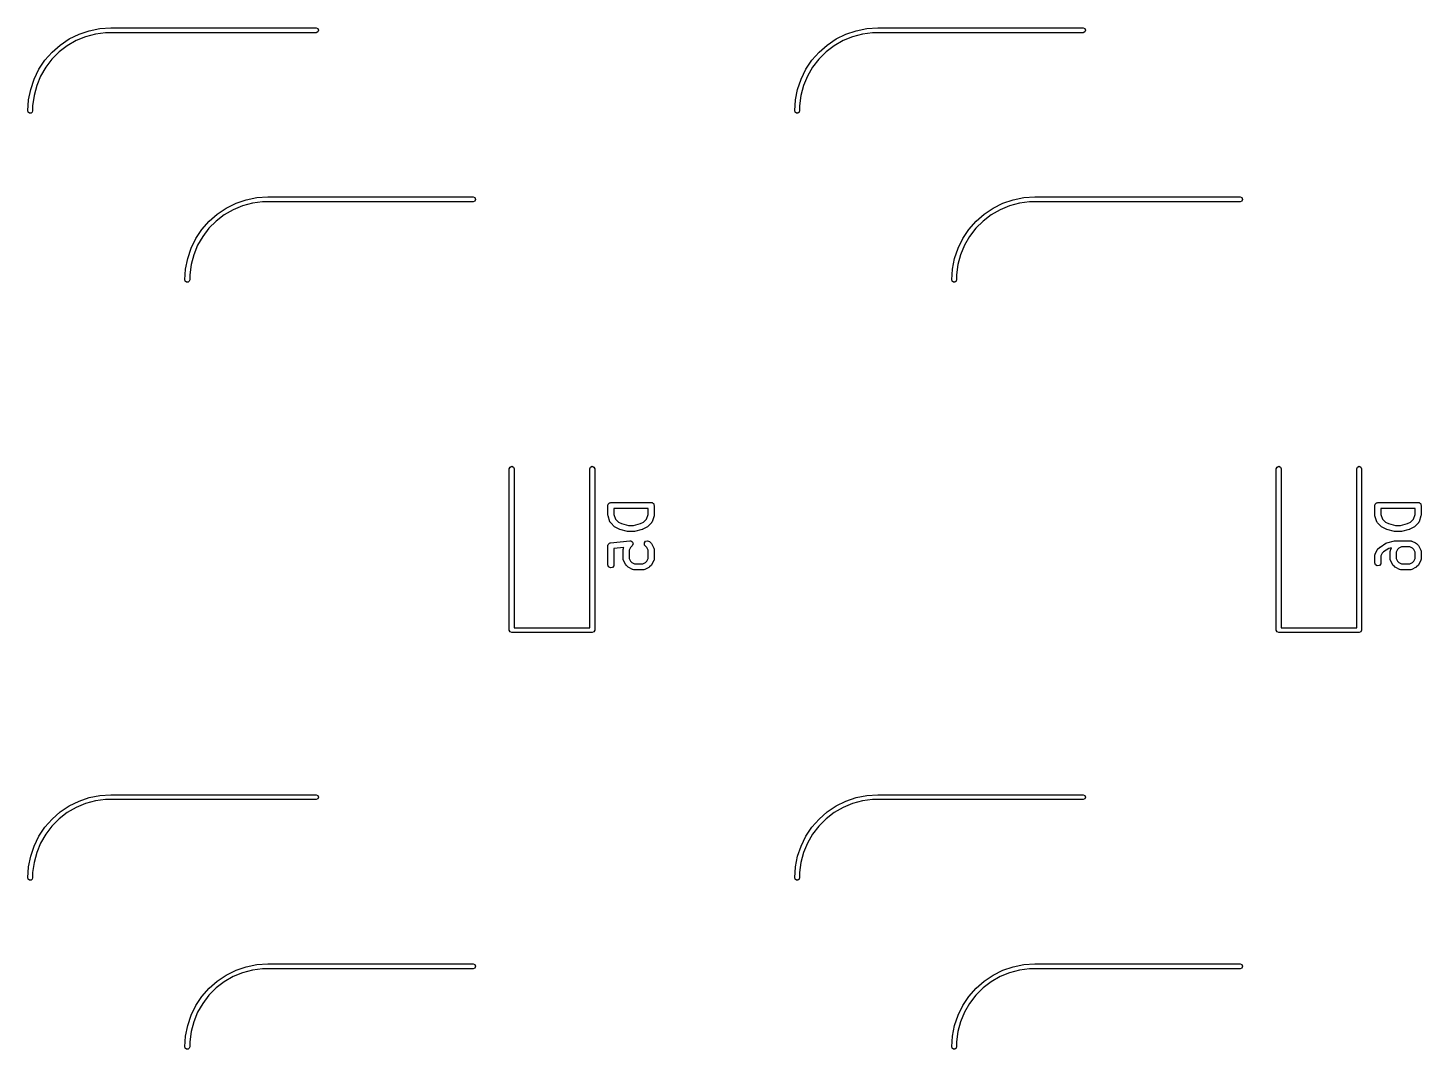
# Model space of a CAD drawing. Extents: x 54 to 195, y -146 to -31.
# Drawn here: x 160.53 to 195.13, y -56.51 to -31.14 of the extents above; entities that cross this region are included whole.
import ezdxf

# ---------------------------------------------------------------- set-up
doc = ezdxf.new("R2010")
doc.units = 0
doc.layers.add('BLACK', color=7, linetype='CONTINUOUS')

msp = doc.modelspace()

# ---------------------------------------------------------------- linework, layer by layer
at = {"layer": 'BLACK', "linetype": 'CONTINUOUS'}
for p, q in [((162.319, -31.1576), (162.588, -31.14)), ((162.588, -31.14), (167.688, -31.14)), ((167.688, -31.14), (167.73, -31.1576)), ((181.369, -31.1576), (181.637, -31.14)), ((181.637, -31.14), (186.737, -31.14)), ((186.737, -31.14), (186.78, -31.1576)), ((161.333, -31.5657), (161.558, -31.416)), ((161.728, -31.4563), (161.507, -31.5835)), ((161.558, -31.416), (161.799, -31.2968)), ((161.963, -31.359), (161.728, -31.4563)), ((161.799, -31.2968), (162.054, -31.2102)), ((162.208, -31.2932), (161.963, -31.359)), ((162.054, -31.2102), (162.319, -31.1576)), ((162.46, -31.26), (162.208, -31.2932)), ((162.588, -31.26), (162.46, -31.26)), ((167.688, -31.26), (162.588, -31.26)), ((167.73, -31.2424), (167.688, -31.26)), ((167.73, -31.1576), (167.748, -31.2)), ((167.748, -31.2), (167.73, -31.2424)), ((180.383, -31.5657), (180.607, -31.416)), ((180.778, -31.4563), (180.557, -31.5835)), ((180.607, -31.416), (180.849, -31.2968)), ((181.013, -31.359), (180.778, -31.4563)), ((180.849, -31.2968), (181.104, -31.2102)), ((181.258, -31.2932), (181.013, -31.359)), ((181.104, -31.2102), (181.369, -31.1576)), ((181.51, -31.26), (181.258, -31.2932)), ((181.637, -31.26), (181.51, -31.26)), ((186.737, -31.26), (181.637, -31.26)), ((186.78, -31.2424), (186.737, -31.26)), ((186.78, -31.1576), (186.797, -31.2)), ((186.797, -31.2), (186.78, -31.2424)), ((160.953, -31.946), (161.131, -31.7434)), ((161.306, -31.7383), (161.126, -31.9181)), ((161.131, -31.7434), (161.333, -31.5657)), ((161.507, -31.5835), (161.306, -31.7383)), ((180.003, -31.946), (180.181, -31.7434)), ((180.356, -31.7383), (180.176, -31.9181)), ((180.181, -31.7434), (180.383, -31.5657)), ((180.557, -31.5835), (180.356, -31.7383)), ((160.684, -32.4117), (160.803, -32.17)), ((160.803, -32.17), (160.953, -31.946)), ((160.971, -32.1199), (160.844, -32.3401)), ((161.126, -31.9181), (160.971, -32.1199)), ((179.734, -32.4117), (179.853, -32.17)), ((179.853, -32.17), (180.003, -31.946)), ((180.021, -32.1199), (179.894, -32.3401)), ((180.176, -31.9181), (180.021, -32.1199)), ((160.598, -32.6668), (160.684, -32.4117)), ((160.844, -32.3401), (160.747, -32.5751)), ((179.648, -32.6668), (179.734, -32.4117)), ((179.894, -32.3401), (179.797, -32.5751)), ((160.545, -32.9311), (160.598, -32.6668)), ((160.681, -32.8207), (160.647, -33.0728)), ((160.747, -32.5751), (160.681, -32.8207)), ((179.595, -32.9311), (179.648, -32.6668)), ((179.731, -32.8207), (179.697, -33.0728)), ((179.797, -32.5751), (179.731, -32.8207)), ((160.528, -33.2), (160.545, -32.9311)), ((160.539, -33.2353), (160.528, -33.2)), ((160.647, -33.2), (160.636, -33.2353)), ((160.647, -33.0728), (160.647, -33.2)), ((179.577, -33.2), (179.595, -32.9311)), ((179.589, -33.2353), (179.577, -33.2)), ((179.697, -33.2), (179.686, -33.2353)), ((179.697, -33.0728), (179.697, -33.2)), ((160.569, -33.2571), (160.539, -33.2353)), ((160.606, -33.2571), (160.569, -33.2571)), ((160.636, -33.2353), (160.606, -33.2571)), ((179.619, -33.2571), (179.589, -33.2353)), ((179.656, -33.2571), (179.619, -33.2571)), ((179.686, -33.2353), (179.656, -33.2571)), ((165.233, -35.7657), (165.457, -35.616)), ((165.457, -35.616), (165.699, -35.4968)), ((165.863, -35.559), (165.628, -35.6563)), ((165.699, -35.4968), (165.954, -35.4102)), ((166.108, -35.4932), (165.863, -35.559)), ((165.954, -35.4102), (166.219, -35.3576)), ((166.36, -35.46), (166.108, -35.4932)), ((166.219, -35.3576), (166.487, -35.34)), ((166.487, -35.46), (166.36, -35.46)), ((166.487, -35.34), (171.588, -35.34)), ((171.588, -35.46), (166.487, -35.46)), ((171.588, -35.34), (171.63, -35.3576)), ((171.63, -35.4424), (171.588, -35.46)), ((171.63, -35.3576), (171.647, -35.4)), ((171.647, -35.4), (171.63, -35.4424)), ((184.283, -35.7657), (184.507, -35.616)), ((184.507, -35.616), (184.749, -35.4968)), ((184.913, -35.559), (184.678, -35.6563)), ((184.749, -35.4968), (185.004, -35.4102)), ((185.158, -35.4932), (184.913, -35.559)), ((185.004, -35.4102), (185.269, -35.3576)), ((185.41, -35.46), (185.158, -35.4932)), ((185.269, -35.3576), (185.537, -35.34)), ((185.537, -35.46), (185.41, -35.46)), ((185.537, -35.34), (190.637, -35.34)), ((190.637, -35.46), (185.537, -35.46)), ((190.637, -35.34), (190.68, -35.3576)), ((190.68, -35.4424), (190.637, -35.46)), ((190.68, -35.3576), (190.697, -35.4)), ((190.697, -35.4), (190.68, -35.4424)), ((164.853, -36.146), (165.031, -35.9434)), ((165.206, -35.9383), (165.026, -36.1181)), ((165.031, -35.9434), (165.233, -35.7657)), ((165.407, -35.7835), (165.206, -35.9383)), ((165.628, -35.6563), (165.407, -35.7835)), ((183.903, -36.146), (184.081, -35.9434)), ((184.256, -35.9383), (184.076, -36.1181)), ((184.081, -35.9434), (184.283, -35.7657)), ((184.457, -35.7835), (184.256, -35.9383)), ((184.678, -35.6563), (184.457, -35.7835)), ((164.703, -36.37), (164.853, -36.146)), ((164.871, -36.3199), (164.744, -36.5401)), ((165.026, -36.1181), (164.871, -36.3199)), ((183.753, -36.37), (183.903, -36.146)), ((183.921, -36.3199), (183.794, -36.5401)), ((184.076, -36.1181), (183.921, -36.3199)), ((164.498, -36.8668), (164.584, -36.6117)), ((164.584, -36.6117), (164.703, -36.37)), ((164.744, -36.5401), (164.647, -36.7751)), ((183.548, -36.8668), (183.634, -36.6117)), ((183.634, -36.6117), (183.753, -36.37)), ((183.794, -36.5401), (183.697, -36.7751)), ((164.445, -37.1311), (164.498, -36.8668)), ((164.581, -37.0207), (164.547, -37.2728)), ((164.647, -36.7751), (164.581, -37.0207)), ((183.495, -37.1311), (183.548, -36.8668)), ((183.631, -37.0207), (183.597, -37.2728)), ((183.697, -36.7751), (183.631, -37.0207)), ((164.427, -37.4), (164.445, -37.1311)), ((164.547, -37.2728), (164.547, -37.4)), ((183.477, -37.4), (183.495, -37.1311)), ((183.597, -37.2728), (183.597, -37.4)), ((164.439, -37.4353), (164.427, -37.4)), ((164.469, -37.4571), (164.439, -37.4353)), ((164.506, -37.4571), (164.469, -37.4571)), ((164.536, -37.4353), (164.506, -37.4571)), ((164.547, -37.4), (164.536, -37.4353)), ((183.489, -37.4353), (183.477, -37.4)), ((183.519, -37.4571), (183.489, -37.4353)), ((183.556, -37.4571), (183.519, -37.4571)), ((183.586, -37.4353), (183.556, -37.4571)), ((183.597, -37.4), (183.586, -37.4353)), ((172.487, -42.09), (172.505, -42.0476)), ((172.487, -46.1), (172.487, -42.09)), ((172.505, -42.0476), (172.547, -42.03)), ((172.547, -42.03), (172.59, -42.0476)), ((172.59, -42.0476), (172.607, -42.09)), ((172.607, -42.09), (172.607, -46.04)), ((174.487, -42.09), (174.505, -42.0476)), ((174.487, -46.04), (174.487, -42.09)), ((174.505, -42.0476), (174.547, -42.03)), ((174.547, -42.03), (174.59, -42.0476)), ((174.59, -42.0476), (174.607, -42.09)), ((174.607, -42.09), (174.607, -46.1)), ((191.537, -42.09), (191.555, -42.0476)), ((191.537, -46.1), (191.537, -42.09)), ((191.555, -42.0476), (191.597, -42.03)), ((191.597, -42.03), (191.64, -42.0476)), ((191.64, -42.0476), (191.657, -42.09)), ((191.657, -42.09), (191.657, -46.04)), ((193.537, -42.09), (193.555, -42.0476)), ((193.537, -46.04), (193.537, -42.09)), ((193.555, -42.0476), (193.597, -42.03)), ((193.597, -42.03), (193.64, -42.0476)), ((193.64, -42.0476), (193.657, -42.09)), ((193.657, -42.09), (193.657, -46.1)), ((174.935, -43.0019), (174.937, -42.9922)), ((174.935, -43.24), (174.935, -43.0019)), ((174.936, -43.2415), (174.935, -43.24)), ((174.936, -42.9889), (174.938, -42.986)), ((174.937, -42.9922), (174.936, -42.9889)), ((174.939, -43.2637), (174.936, -43.2415)), ((174.938, -42.986), (174.94, -42.9763)), ((174.94, -42.9763), (174.952, -42.9613)), ((174.952, -42.9613), (174.962, -42.9445)), ((174.962, -42.9445), (174.968, -42.9421)), ((174.968, -42.9421), (174.973, -42.937)), ((174.973, -42.937), (174.992, -42.9336)), ((174.992, -42.9336), (175.01, -42.9269)), ((175.01, -42.9269), (176.01, -42.9269)), ((175.935, -43.0769), (175.085, -43.0769)), ((175.085, -43.0769), (175.085, -43.2278)), ((175.085, -43.2278), (175.123, -43.3423)), ((175.897, -43.3423), (175.935, -43.2278)), ((175.935, -43.2278), (175.935, -43.0769)), ((176.01, -42.9269), (176.02, -42.9286)), ((176.02, -42.9286), (176.023, -42.928)), ((176.023, -42.928), (176.026, -42.9297)), ((176.026, -42.9297), (176.036, -42.9314)), ((176.036, -42.9314), (176.051, -42.944)), ((176.051, -42.944), (176.068, -42.9537)), ((176.068, -42.9537), (176.07, -42.9601)), ((176.07, -42.9601), (176.075, -42.9644)), ((176.075, -42.9644), (176.078, -42.9836)), ((176.078, -42.9836), (176.085, -43.0019)), ((176.085, -43.24), (176.081, -43.2621)), ((176.085, -43.0019), (176.085, -43.24)), ((193.985, -43.0019), (193.987, -42.9922)), ((193.985, -43.24), (193.985, -43.0019)), ((193.986, -43.2415), (193.985, -43.24)), ((193.986, -42.9889), (193.988, -42.986)), ((193.987, -42.9922), (193.986, -42.9889)), ((193.989, -43.2637), (193.986, -43.2415)), ((193.988, -42.986), (193.99, -42.9763)), ((193.99, -42.9763), (194.002, -42.9613)), ((194.002, -42.9613), (194.012, -42.9445)), ((194.012, -42.9445), (194.018, -42.9421)), ((194.018, -42.9421), (194.023, -42.937)), ((194.023, -42.937), (194.042, -42.9336)), ((194.042, -42.9336), (194.06, -42.9269)), ((194.06, -42.9269), (195.06, -42.9269)), ((194.985, -43.0769), (194.135, -43.0769)), ((194.135, -43.0769), (194.135, -43.2278)), ((194.135, -43.2278), (194.173, -43.3423)), ((194.947, -43.3423), (194.985, -43.2278)), ((194.985, -43.2278), (194.985, -43.0769)), ((195.06, -42.9269), (195.07, -42.9286)), ((195.07, -42.9286), (195.073, -42.928)), ((195.073, -42.928), (195.076, -42.9297)), ((195.076, -42.9297), (195.086, -42.9314)), ((195.086, -42.9314), (195.101, -42.944)), ((195.101, -42.944), (195.118, -42.9537)), ((195.118, -42.9537), (195.12, -42.9601)), ((195.12, -42.9601), (195.125, -42.9644)), ((195.125, -42.9644), (195.128, -42.9836)), ((195.128, -42.9836), (195.135, -43.0019)), ((195.135, -43.24), (195.131, -43.2621)), ((195.135, -43.0019), (195.135, -43.24)), ((174.987, -43.4066), (174.939, -43.2637)), ((174.989, -43.4101), (174.987, -43.4066)), ((174.99, -43.4146), (174.989, -43.4101)), ((175.005, -43.4359), (174.99, -43.4146)), ((175.1, -43.5311), (175.005, -43.4359)), ((175.101, -43.5318), (175.1, -43.5311)), ((175.119, -43.5452), (175.101, -43.5318)), ((175.215, -43.5928), (175.119, -43.5452)), ((175.123, -43.3423), (175.197, -43.4165)), ((175.197, -43.4165), (175.274, -43.4549)), ((175.218, -43.5932), (175.215, -43.5928)), ((175.23, -43.5985), (175.218, -43.5932)), ((175.421, -43.6461), (175.23, -43.5985)), ((175.274, -43.4549), (175.448, -43.4983)), ((175.448, -43.4983), (175.572, -43.4983)), ((175.572, -43.4983), (175.746, -43.4549)), ((175.79, -43.5985), (175.6, -43.6461)), ((175.746, -43.4549), (175.823, -43.4165)), ((175.793, -43.5965), (175.79, -43.5985)), ((175.806, -43.5928), (175.793, -43.5965)), ((175.901, -43.5452), (175.806, -43.5928)), ((175.823, -43.4165), (175.897, -43.3423)), ((175.902, -43.544), (175.901, -43.5452)), ((175.92, -43.5311), (175.902, -43.544)), ((176.016, -43.4359), (175.92, -43.5311)), ((176.017, -43.4318), (176.016, -43.4359)), ((176.021, -43.4295), (176.017, -43.4318)), ((176.034, -43.4066), (176.021, -43.4295)), ((176.081, -43.2637), (176.034, -43.4066)), ((176.081, -43.2621), (176.081, -43.2637)), ((194.037, -43.4066), (193.989, -43.2637)), ((194.039, -43.4101), (194.037, -43.4066)), ((194.04, -43.4146), (194.039, -43.4101)), ((194.055, -43.4359), (194.04, -43.4146)), ((194.15, -43.5311), (194.055, -43.4359)), ((194.151, -43.5318), (194.15, -43.5311)), ((194.169, -43.5452), (194.151, -43.5318)), ((194.265, -43.5928), (194.169, -43.5452)), ((194.173, -43.3423), (194.247, -43.4165)), ((194.247, -43.4165), (194.324, -43.4549)), ((194.268, -43.5932), (194.265, -43.5928)), ((194.28, -43.5985), (194.268, -43.5932)), ((194.47, -43.6461), (194.28, -43.5985)), ((194.324, -43.4549), (194.498, -43.4983)), ((194.498, -43.4983), (194.622, -43.4983)), ((194.622, -43.4983), (194.796, -43.4549)), ((194.84, -43.5985), (194.65, -43.6461)), ((194.796, -43.4549), (194.873, -43.4165)), ((194.843, -43.5965), (194.84, -43.5985)), ((194.856, -43.5928), (194.843, -43.5965)), ((194.951, -43.5452), (194.856, -43.5928)), ((194.873, -43.4165), (194.947, -43.3423)), ((194.952, -43.544), (194.951, -43.5452)), ((194.97, -43.5311), (194.952, -43.544)), ((195.066, -43.4359), (194.97, -43.5311)), ((195.067, -43.4318), (195.066, -43.4359)), ((195.071, -43.4295), (195.067, -43.4318)), ((195.084, -43.4066), (195.071, -43.4295)), ((195.131, -43.2637), (195.084, -43.4066)), ((195.131, -43.2621), (195.131, -43.2637)), ((174.95, -43.9641), (174.956, -43.9495)), ((174.956, -43.9495), (174.966, -43.945)), ((174.966, -43.945), (174.973, -43.937)), ((174.973, -43.937), (174.988, -43.9342)), ((174.988, -43.9342), (175.003, -43.9273)), ((175.003, -43.9273), (175.479, -43.8797)), ((175.424, -43.6457), (175.421, -43.6461)), ((175.439, -43.6483), (175.424, -43.6457)), ((175.582, -43.6483), (175.439, -43.6483)), ((175.479, -43.8797), (175.505, -43.8816)), ((175.505, -43.8816), (175.505, -43.8819)), ((175.505, -43.8819), (175.506, -43.8818)), ((175.506, -43.8818), (175.526, -43.8963)), ((175.526, -43.8963), (175.547, -43.9105)), ((175.547, -43.9105), (175.547, -43.911)), ((175.547, -43.911), (175.548, -43.9113)), ((175.548, -43.9113), (175.554, -43.9356)), ((175.554, -43.9356), (175.561, -43.9599)), ((175.585, -43.6471), (175.582, -43.6483)), ((175.6, -43.6461), (175.585, -43.6471)), ((175.842, -43.9349), (175.872, -43.8928)), ((175.847, -43.986), (175.842, -43.9349)), ((175.872, -43.8928), (175.921, -43.8796)), ((175.921, -43.8796), (175.968, -43.9013)), ((175.968, -43.9013), (176.016, -43.9489)), ((176.016, -43.9489), (176.028, -43.9672)), ((194.114, -44.0347), (194.257, -43.9395)), ((194.257, -43.9395), (194.28, -43.9294)), ((194.28, -43.9291), (194.47, -43.8815)), ((194.28, -43.9294), (194.28, -43.9291)), ((194.474, -43.6457), (194.47, -43.6461)), ((194.47, -43.8815), (194.485, -43.8805)), ((194.489, -43.6483), (194.474, -43.6457)), ((194.485, -43.8805), (194.489, -43.8793)), ((194.632, -43.6483), (194.489, -43.6483)), ((194.489, -43.8793), (194.87, -43.8793)), ((194.635, -43.6471), (194.632, -43.6483)), ((194.65, -43.6461), (194.635, -43.6471)), ((194.87, -43.8793), (194.895, -43.8838)), ((194.895, -43.8838), (194.899, -43.8867)), ((194.899, -43.8867), (194.903, -43.8872)), ((194.903, -43.8872), (194.998, -43.9348)), ((194.998, -43.9348), (195.016, -43.9482)), ((195.016, -43.9482), (195.018, -43.9489)), ((195.018, -43.9489), (195.066, -43.9965)), ((174.935, -43.9963), (174.937, -43.9935)), ((174.936, -43.998), (174.935, -43.9963)), ((174.935, -44.0019), (174.936, -43.998)), ((174.935, -44.4781), (174.935, -44.0019)), ((174.937, -43.9935), (174.94, -43.9763)), ((174.94, -43.9763), (174.95, -43.9641)), ((175.333, -44.045), (175.085, -44.0698)), ((175.085, -44.0698), (175.085, -44.4781)), ((175.316, -44.0971), (175.321, -44.0715)), ((175.316, -44.3352), (175.316, -44.0971)), ((175.321, -44.0715), (175.323, -44.0681)), ((175.323, -44.0681), (175.324, -44.0636)), ((175.324, -44.0636), (175.333, -44.045)), ((175.5, -44.0463), (175.466, -44.1148)), ((175.466, -44.1148), (175.466, -44.3175)), ((175.539, -44.0073), (175.5, -44.0463)), ((175.54, -44.0069), (175.539, -44.0073)), ((175.55, -43.9836), (175.54, -44.0067)), ((175.54, -44.0067), (175.54, -44.0069)), ((175.561, -43.9608), (175.55, -43.9836)), ((175.561, -43.9599), (175.561, -43.9603)), ((175.561, -43.9603), (175.561, -43.9608)), ((175.862, -44.0073), (175.847, -43.986)), ((175.901, -44.0463), (175.862, -44.0073)), ((175.935, -44.1148), (175.901, -44.0463)), ((175.935, -44.3175), (175.935, -44.1148)), ((176.028, -43.9672), (176.03, -43.9684)), ((176.03, -43.9684), (176.077, -44.0636)), ((176.077, -44.0636), (176.085, -44.0886)), ((176.085, -44.0886), (176.084, -44.0929)), ((176.084, -44.0929), (176.085, -44.0971)), ((176.085, -44.0971), (176.085, -44.3352)), ((193.985, -44.24), (193.99, -44.2143)), ((193.985, -44.4305), (193.985, -44.24)), ((193.99, -44.2143), (193.993, -44.2109)), ((193.993, -44.2065), (194.041, -44.1112)), ((193.993, -44.2109), (193.993, -44.2065)), ((194.041, -44.1112), (194.054, -44.0932)), ((194.054, -44.0932), (194.055, -44.0917)), ((194.055, -44.0917), (194.102, -44.0441)), ((194.102, -44.0441), (194.112, -44.0376)), ((194.112, -44.0376), (194.114, -44.0347)), ((194.169, -44.1892), (194.135, -44.2577)), ((194.135, -44.2577), (194.135, -44.4305)), ((194.203, -44.1554), (194.169, -44.1892)), ((194.329, -44.0715), (194.203, -44.1554)), ((194.403, -44.053), (194.329, -44.0715)), ((194.366, -44.1448), (194.371, -44.1191)), ((194.366, -44.3352), (194.366, -44.1448)), ((194.371, -44.1191), (194.373, -44.1157)), ((194.373, -44.1157), (194.374, -44.1112)), ((194.374, -44.1112), (194.403, -44.053)), ((194.55, -44.094), (194.516, -44.1625)), ((194.516, -44.1625), (194.516, -44.3175)), ((194.581, -44.0635), (194.55, -44.094)), ((194.649, -44.0293), (194.581, -44.0635)), ((194.852, -44.0293), (194.649, -44.0293)), ((194.92, -44.0635), (194.852, -44.0293)), ((194.951, -44.094), (194.92, -44.0635)), ((194.985, -44.1625), (194.951, -44.094)), ((194.985, -44.3175), (194.985, -44.1625)), ((195.066, -43.9965), (195.078, -44.0149)), ((195.078, -44.0149), (195.08, -44.016)), ((195.08, -44.016), (195.127, -44.1112)), ((195.127, -44.1112), (195.135, -44.1362)), ((195.135, -44.1362), (195.134, -44.1405)), ((195.134, -44.1405), (195.135, -44.1448)), ((195.135, -44.1448), (195.135, -44.3352)), ((174.953, -44.5263), (174.935, -44.4781)), ((174.997, -44.552), (174.953, -44.5263)), ((175.048, -44.543), (174.997, -44.552)), ((175.081, -44.5037), (175.048, -44.543)), ((175.085, -44.4781), (175.081, -44.5037)), ((175.318, -44.3395), (175.316, -44.3352)), ((175.317, -44.3438), (175.318, -44.3395)), ((175.324, -44.3688), (175.317, -44.3438)), ((175.372, -44.464), (175.324, -44.3688)), ((175.373, -44.4651), (175.372, -44.464)), ((175.386, -44.4835), (175.373, -44.4651)), ((175.433, -44.5311), (175.386, -44.4835)), ((175.435, -44.5318), (175.433, -44.5311)), ((175.453, -44.5452), (175.435, -44.5318)), ((175.548, -44.5928), (175.453, -44.5452)), ((175.466, -44.3175), (175.5, -44.386)), ((175.5, -44.386), (175.531, -44.4165)), ((175.531, -44.4165), (175.599, -44.4507)), ((175.552, -44.5933), (175.548, -44.5928)), ((175.556, -44.5962), (175.552, -44.5933)), ((175.582, -44.6007), (175.556, -44.5962)), ((175.82, -44.6007), (175.582, -44.6007)), ((175.599, -44.4507), (175.802, -44.4507)), ((175.802, -44.4507), (175.87, -44.4165)), ((175.824, -44.5992), (175.82, -44.6007)), ((175.828, -44.6002), (175.824, -44.5992)), ((175.853, -44.5928), (175.828, -44.6002)), ((175.948, -44.5452), (175.853, -44.5928)), ((175.87, -44.4165), (175.901, -44.386)), ((175.901, -44.386), (175.935, -44.3175)), ((175.95, -44.544), (175.948, -44.5452)), ((175.968, -44.5311), (175.95, -44.544)), ((176.016, -44.4835), (175.968, -44.5311)), ((176.03, -44.464), (176.016, -44.482)), ((176.016, -44.482), (176.016, -44.4835)), ((176.077, -44.3688), (176.03, -44.464)), ((176.078, -44.3643), (176.077, -44.3688)), ((176.081, -44.3609), (176.078, -44.3643)), ((176.085, -44.3352), (176.081, -44.3609)), ((194.003, -44.4787), (193.985, -44.4305)), ((194.047, -44.5043), (194.003, -44.4787)), ((194.098, -44.4954), (194.047, -44.5043)), ((194.131, -44.4561), (194.098, -44.4954)), ((194.135, -44.4305), (194.131, -44.4561)), ((194.368, -44.3395), (194.366, -44.3352)), ((194.367, -44.3438), (194.368, -44.3395)), ((194.374, -44.3688), (194.367, -44.3438)), ((194.422, -44.464), (194.374, -44.3688)), ((194.423, -44.4651), (194.422, -44.464)), ((194.436, -44.4835), (194.423, -44.4651)), ((194.483, -44.5311), (194.436, -44.4835)), ((194.485, -44.5318), (194.483, -44.5311)), ((194.503, -44.5452), (194.485, -44.5318)), ((194.598, -44.5928), (194.503, -44.5452)), ((194.516, -44.3175), (194.55, -44.386)), ((194.55, -44.386), (194.581, -44.4165)), ((194.581, -44.4165), (194.649, -44.4507)), ((194.602, -44.5933), (194.598, -44.5928)), ((194.606, -44.5962), (194.602, -44.5933)), ((194.632, -44.6007), (194.606, -44.5962)), ((194.87, -44.6007), (194.632, -44.6007)), ((194.649, -44.4507), (194.852, -44.4507)), ((194.852, -44.4507), (194.92, -44.4165)), ((194.874, -44.5992), (194.87, -44.6007)), ((194.878, -44.6002), (194.874, -44.5992)), ((194.903, -44.5928), (194.878, -44.6002)), ((194.998, -44.5452), (194.903, -44.5928)), ((194.92, -44.4165), (194.951, -44.386)), ((194.951, -44.386), (194.985, -44.3175)), ((195, -44.544), (194.998, -44.5452)), ((195.018, -44.5311), (195, -44.544)), ((195.066, -44.4835), (195.018, -44.5311)), ((195.08, -44.464), (195.066, -44.482)), ((195.066, -44.482), (195.066, -44.4835)), ((195.127, -44.3688), (195.08, -44.464)), ((195.128, -44.3643), (195.127, -44.3688)), ((195.131, -44.3609), (195.128, -44.3643)), ((195.135, -44.3352), (195.131, -44.3609)), ((172.505, -46.1424), (172.487, -46.1)), ((172.547, -46.16), (172.505, -46.1424)), ((174.547, -46.16), (172.547, -46.16)), ((172.607, -46.04), (174.487, -46.04)), ((174.59, -46.1424), (174.547, -46.16)), ((174.607, -46.1), (174.59, -46.1424)), ((191.555, -46.1424), (191.537, -46.1)), ((191.597, -46.16), (191.555, -46.1424)), ((193.597, -46.16), (191.597, -46.16)), ((191.657, -46.04), (193.537, -46.04)), ((193.64, -46.1424), (193.597, -46.16)), ((193.657, -46.1), (193.64, -46.1424)), ((161.333, -50.6157), (161.558, -50.466)), ((161.728, -50.5063), (161.507, -50.6335)), ((161.558, -50.466), (161.799, -50.3468)), ((161.963, -50.409), (161.728, -50.5063)), ((161.799, -50.3468), (162.054, -50.2602)), ((162.208, -50.3432), (161.963, -50.409)), ((162.054, -50.2602), (162.319, -50.2076)), ((162.46, -50.31), (162.208, -50.3432)), ((162.319, -50.2076), (162.588, -50.19)), ((162.588, -50.31), (162.46, -50.31)), ((162.588, -50.19), (167.688, -50.19)), ((167.688, -50.31), (162.588, -50.31)), ((167.688, -50.19), (167.73, -50.2076)), ((167.73, -50.2924), (167.688, -50.31)), ((167.73, -50.2076), (167.748, -50.25)), ((167.748, -50.25), (167.73, -50.2924)), ((180.383, -50.6157), (180.607, -50.466)), ((180.778, -50.5063), (180.557, -50.6335)), ((180.607, -50.466), (180.849, -50.3468)), ((181.013, -50.409), (180.778, -50.5063)), ((180.849, -50.3468), (181.104, -50.2602)), ((181.258, -50.3432), (181.013, -50.409)), ((181.104, -50.2602), (181.369, -50.2076)), ((181.51, -50.31), (181.258, -50.3432)), ((181.369, -50.2076), (181.637, -50.19)), ((181.637, -50.31), (181.51, -50.31)), ((181.637, -50.19), (186.737, -50.19)), ((186.737, -50.31), (181.637, -50.31)), ((186.737, -50.19), (186.78, -50.2076)), ((186.78, -50.2924), (186.737, -50.31)), ((186.78, -50.2076), (186.797, -50.25)), ((186.797, -50.25), (186.78, -50.2924)), ((160.953, -50.996), (161.131, -50.7934)), ((161.306, -50.7883), (161.126, -50.9681)), ((161.131, -50.7934), (161.333, -50.6157)), ((161.507, -50.6335), (161.306, -50.7883)), ((180.003, -50.996), (180.181, -50.7934)), ((180.356, -50.7883), (180.176, -50.9681)), ((180.181, -50.7934), (180.383, -50.6157)), ((180.557, -50.6335), (180.356, -50.7883)), ((160.803, -51.22), (160.953, -50.996)), ((160.971, -51.1699), (160.844, -51.3901)), ((161.126, -50.9681), (160.971, -51.1699)), ((179.853, -51.22), (180.003, -50.996)), ((180.021, -51.1699), (179.894, -51.3901)), ((180.176, -50.9681), (180.021, -51.1699)), ((160.598, -51.7168), (160.684, -51.4617)), ((160.684, -51.4617), (160.803, -51.22)), ((160.844, -51.3901), (160.747, -51.6251)), ((179.648, -51.7168), (179.734, -51.4617)), ((179.734, -51.4617), (179.853, -51.22)), ((179.894, -51.3901), (179.797, -51.6251)), ((160.545, -51.9811), (160.598, -51.7168)), ((160.681, -51.8707), (160.647, -52.1228)), ((160.747, -51.6251), (160.681, -51.8707)), ((179.595, -51.9811), (179.648, -51.7168)), ((179.731, -51.8707), (179.697, -52.1228)), ((179.797, -51.6251), (179.731, -51.8707)), ((160.528, -52.25), (160.545, -51.9811)), ((160.539, -52.2853), (160.528, -52.25)), ((160.647, -52.25), (160.636, -52.2853)), ((160.647, -52.1228), (160.647, -52.25)), ((179.577, -52.25), (179.595, -51.9811)), ((179.589, -52.2853), (179.577, -52.25)), ((179.697, -52.25), (179.686, -52.2853)), ((179.697, -52.1228), (179.697, -52.25)), ((160.569, -52.3071), (160.539, -52.2853)), ((160.606, -52.3071), (160.569, -52.3071)), ((160.636, -52.2853), (160.606, -52.3071)), ((179.619, -52.3071), (179.589, -52.2853)), ((179.656, -52.3071), (179.619, -52.3071)), ((179.686, -52.2853), (179.656, -52.3071)), ((165.233, -54.8157), (165.457, -54.666)), ((165.457, -54.666), (165.699, -54.5468)), ((165.863, -54.609), (165.628, -54.7063)), ((165.699, -54.5468), (165.954, -54.4602)), ((166.108, -54.5432), (165.863, -54.609)), ((165.954, -54.4602), (166.219, -54.4076)), ((166.36, -54.51), (166.108, -54.5432)), ((166.219, -54.4076), (166.487, -54.39)), ((166.487, -54.51), (166.36, -54.51)), ((166.487, -54.39), (171.588, -54.39)), ((171.588, -54.51), (166.487, -54.51)), ((171.588, -54.39), (171.63, -54.4076)), ((171.63, -54.4924), (171.588, -54.51)), ((171.63, -54.4076), (171.647, -54.45)), ((171.647, -54.45), (171.63, -54.4924)), ((184.283, -54.8157), (184.507, -54.666)), ((184.507, -54.666), (184.749, -54.5468)), ((184.913, -54.609), (184.678, -54.7063)), ((184.749, -54.5468), (185.004, -54.4602)), ((185.158, -54.5432), (184.913, -54.609)), ((185.004, -54.4602), (185.269, -54.4076)), ((185.41, -54.51), (185.158, -54.5432)), ((185.269, -54.4076), (185.537, -54.39)), ((185.537, -54.51), (185.41, -54.51)), ((185.537, -54.39), (190.637, -54.39)), ((190.637, -54.51), (185.537, -54.51)), ((190.637, -54.39), (190.68, -54.4076)), ((190.68, -54.4924), (190.637, -54.51)), ((190.68, -54.4076), (190.697, -54.45)), ((190.697, -54.45), (190.68, -54.4924)), ((164.853, -55.196), (165.031, -54.9934)), ((165.206, -54.9883), (165.026, -55.1681)), ((165.031, -54.9934), (165.233, -54.8157)), ((165.407, -54.8335), (165.206, -54.9883)), ((165.628, -54.7063), (165.407, -54.8335)), ((183.903, -55.196), (184.081, -54.9934)), ((184.256, -54.9883), (184.076, -55.1681)), ((184.081, -54.9934), (184.283, -54.8157)), ((184.457, -54.8335), (184.256, -54.9883)), ((184.678, -54.7063), (184.457, -54.8335)), ((164.703, -55.42), (164.853, -55.196)), ((164.871, -55.3699), (164.744, -55.5901)), ((165.026, -55.1681), (164.871, -55.3699)), ((183.753, -55.42), (183.903, -55.196)), ((183.921, -55.3699), (183.794, -55.5901)), ((184.076, -55.1681), (183.921, -55.3699)), ((164.498, -55.9168), (164.584, -55.6617)), ((164.584, -55.6617), (164.703, -55.42)), ((164.744, -55.5901), (164.647, -55.8251)), ((183.548, -55.9168), (183.634, -55.6617)), ((183.634, -55.6617), (183.753, -55.42)), ((183.794, -55.5901), (183.697, -55.8251)), ((164.445, -56.1811), (164.498, -55.9168)), ((164.647, -55.8251), (164.581, -56.0707)), ((183.495, -56.1811), (183.548, -55.9168)), ((183.697, -55.8251), (183.631, -56.0707)), ((164.427, -56.45), (164.445, -56.1811)), ((164.581, -56.0707), (164.547, -56.3228)), ((164.547, -56.3228), (164.547, -56.45)), ((183.477, -56.45), (183.495, -56.1811)), ((183.631, -56.0707), (183.597, -56.3228)), ((183.597, -56.3228), (183.597, -56.45)), ((164.439, -56.4853), (164.427, -56.45)), ((164.469, -56.5071), (164.439, -56.4853)), ((164.506, -56.5071), (164.469, -56.5071)), ((164.536, -56.4853), (164.506, -56.5071)), ((164.547, -56.45), (164.536, -56.4853)), ((183.489, -56.4853), (183.477, -56.45)), ((183.519, -56.5071), (183.489, -56.4853)), ((183.556, -56.5071), (183.519, -56.5071)), ((183.586, -56.4853), (183.556, -56.5071)), ((183.597, -56.45), (183.586, -56.4853))]:
    msp.add_line(p, q, dxfattribs=at)

doc.saveas('drawing.dxf')
